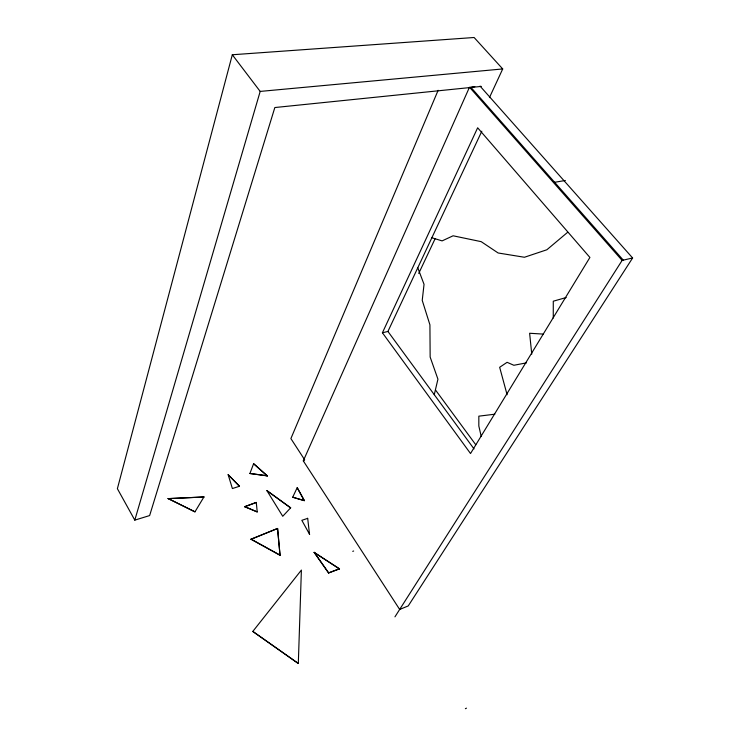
<?xml version="1.0" encoding="UTF-8"?>
<svg xmlns="http://www.w3.org/2000/svg" width="750" height="750" viewBox="0 0 750 750"><rect width="100%" height="100%" fill="white"/><g stroke="black" fill="none" stroke-linecap="round" stroke-linejoin="round"><path stroke-width="1.12" d="M553.266 318L553.284 301.209L566.175 297.534M298.312 663.497L301.388 570.084L252.806 631.434L298.312 663.497L252.806 631.434M434.269 394.678L437.934 379.181L430.153 357.056L429.919 324.834L422.231 300.375L424.041 284.334L417.787 267.778M489.431 97.622L502.716 68.944L474.113 37.5L232.312 54.759L117.384 488.691L134.803 520.125L149.634 515.569L274.838 107.541L481.303 86.4M134.803 520.125L260.184 91.416L232.312 54.759M168.112 498.628L203.916 496.978L168.112 498.628L194.953 511.847L203.916 496.978M194.953 511.847L168.159 498.488M228.15 474.675L239.456 486.262L228.15 474.675L232.387 488.55L239.456 486.262M249.919 473.484L253.612 463.697L267.356 475.856L249.919 473.484L267.356 475.856M253.612 463.697L267.3 475.997M244.641 506.728L256.275 502.444L257.231 511.931L244.641 506.728L256.275 502.444M257.231 511.931L244.697 506.588M266.906 490.631L290.634 507.844L266.906 490.631L282.741 516.281L290.634 507.844M438.131 90.309L290.887 438.581L304.659 459.788M250.997 539.259L277.603 528.459L280.041 555.291L250.997 539.259L277.603 528.459M632.616 257.972L408.234 605.934L399.666 609.45L303.291 460.866L469.5 87.188L622.125 260.409L632.616 257.972L480.056 86.109M292.706 497.203L304.275 500.634L292.706 497.203L297.197 487.688L304.341 500.503M297.197 487.688L304.275 500.634M382.416 332.784L477.647 127.791L589.903 257.456L470.522 453.534L382.416 332.784L387.928 331.444L481.819 131.222M418.734 273.422L435.206 238.528M307.613 518.381L301.837 520.322L309.6 534.384M314.147 552.413L339.478 568.8L328.547 572.962L314.147 552.413L339.413 568.931M328.547 572.962L339.478 568.8M394.95 616.847L622.125 260.409M567.75 232.209L546.853 249.769L524.438 257.259L498.131 252.984L481.191 241.659L453.103 235.791L442.106 240.891L431.859 237.759M465.375 708.694L466.481 708.15M352.734 551.344L353.653 551.006M303.291 460.866L304.219 460.594M526.5 362.85L513.872 365.278L507.094 362.316L499.659 367.284L507.103 394.753M553.481 182.494L565.378 180.469M494.841 414.197L478.837 416.166L478.828 425.991L481.238 436.528M471.703 86.963L474.834 86.644M260.184 91.416L502.716 68.944M543.422 334.097L529.622 333.263L531.759 354.131M251.053 539.128L280.106 555.159M470.653 87.075L623.278 260.138M435.516 390L475.781 444.759M387.928 331.444L474.009 448.903M314.213 552.281L328.622 572.841M307.678 518.25L309.544 534.506M277.547 528.591L280.041 555.291"/></g></svg>
